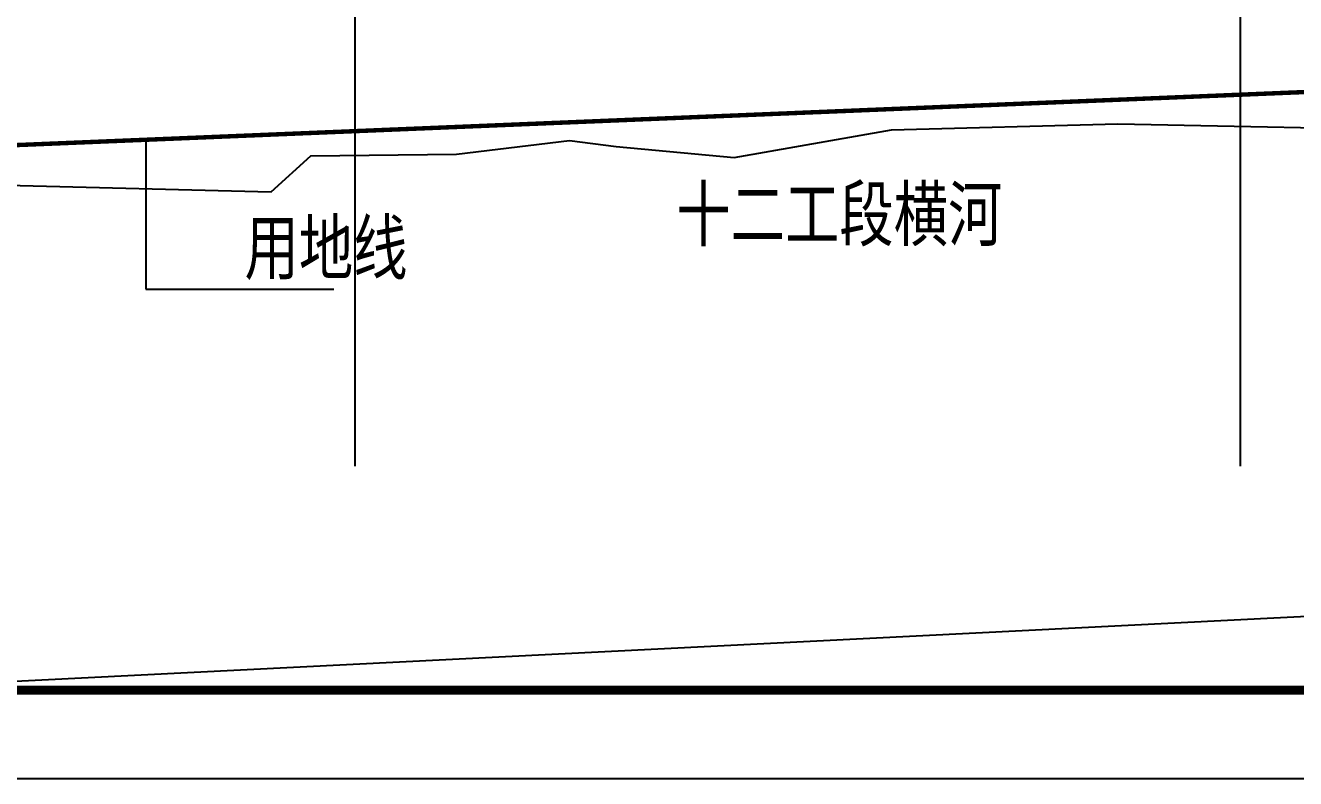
# Model space of a CAD drawing. Extents: x -170 to 1091, y -90 to 504.
# Drawn here: x 162.7 to 306.2, y -89.9 to -4.8 of the extents above; entities that cross this region are included whole.
import ezdxf

# ---------------------------------------------------------------- set-up
doc = ezdxf.new("R2010")
doc.units = 0
doc.header["$LTSCALE"] = 1000
doc.linetypes.add('DOTE', pattern=[2.42, 2, -0.2, 0.02, -0.2])
for name, color, linetype in [('DIM_LEAD', 3, 'CONTINUOUS'), ('DOTE', 1, 'DOTE'), ('PUB_TEXT', 7, 'CONTINUOUS'), ('PUB_TITLE', 4, 'CONTINUOUS'), ('地形', 8, 'CONTINUOUS'), ('方格网', 6, 'CONTINUOUS'), ('道路HK', 1, 'CONTINUOUS')]:
    doc.layers.add(name, color=color, linetype=linetype)
doc.styles.get("Standard").update_dxf_attribs({"font": '', "width": 0.75})
doc.styles.get('STANDARD').set_extended_font_data('SimSun')

msp = doc.modelspace()

# ---------------------------------------------------------------- linework, layer by layer
at = {"layer": 'DIM_LEAD', "linetype": 'Continuous'}
for p, q in [((176.34892, -17.7726), (176.34892, -34.63073)), ((176.34892, -34.63073), (197.56339, -34.63073))]:
    msp.add_line(p, q, dxfattribs=at)
at = {"layer": 'DOTE', "linetype": 'DOTE', "ltscale": 0.01, "const_width": 0.5, "flags": 128}
msp.add_lwpolyline([(26.19028, 286.22262), (23.56821, 434.44816), (400.99488, 434.45822), (411.28068, -8.0828), (-14.91554, -25.63548), (-15.93853, 284.5683)], close=True, dxfattribs=at)
at = {"layer": 'PUB_TITLE', "linetype": 'Continuous'}
msp.add_lwpolyline([(-170.07823, -89.93522), (1090.92177, -89.93522), (1090.92177, 504.06478), (-170.07823, 504.06478)], close=True, dxfattribs=at)
at = {"layer": 'PUB_TITLE', "linetype": 'Continuous', "const_width": 1}
msp.add_lwpolyline([(-145.07823, -79.93522), (1080.92177, -79.93522), (1080.92177, 494.06478), (-145.07823, 494.06478)], close=True, dxfattribs=at)
at = {"layer": '地形', "flags": 128}
for points in [[(45.7493, -25.19937), (66.64486, -23.12888), (77.71007, -21.02575), (90.53068, -24.23635), (104.3765, -25.70099), (114.2909, -24.29094), (131.17503, -22.4271), (160.64302, -22.89371), (190.51934, -23.64387), (194.98084, -19.59306), (211.44283, -19.37423), (224.21025, -17.85194), (229.45498, -18.50955), (242.79512, -19.76898), (260.5848, -16.62373), (286.15217, -15.95538), (323.69018, -16.70943)], [(690.92177, -54.24754), (677.85081, -54.49884), (622.86163, -56.12248), (573.26331, -59.67231), (522.46662, -65.17319), (513.78619, -61.02836), (507.8365, -51.94238), (503.63718, -61.87631), (500.90639, -66.81745), (489.54684, -66.35266), (473.24172, -63.15907), (437.64276, -68.01857), (399.67427, -68.99146), (380.63843, -70.73902), (356.50227, -73.5411), (354.13269, -69.65449), (339.03816, -67.77365), (322.4751, -70.8856), (128.63962, -80.63958), (-0.67003, -89.24406), (-29.70009, -88.05625)], [(690.92177, -54.24754), (677.85081, -54.49884), (622.86163, -56.12248), (573.26331, -59.67231), (522.46662, -65.17319), (513.78619, -61.02836), (507.8365, -51.94238), (503.63718, -61.87631), (500.90639, -66.81745), (489.54684, -66.35266), (473.24172, -63.15907), (437.64276, -68.01857), (399.67427, -68.99146), (380.63843, -70.73902), (356.50227, -73.5411), (354.13269, -69.65449), (339.03816, -67.77365), (322.4751, -70.8856), (128.63962, -80.63958), (-0.67003, -89.24406), (-29.70009, -88.05625)]]:
    msp.add_lwpolyline(points, dxfattribs=at)
at = {"layer": '方格网', "color": 6, "linetype": 'Continuous'}
for p, q in [((200, -54.65023), (200, 494.06478)), ((300, -54.65023), (300, 494.06478))]:
    msp.add_line(p, q, dxfattribs=at)
at = {"layer": '道路HK', "color": 0, "linetype": 'Continuous', "flags": 128}
msp.add_lwpolyline([(-14.50194, -25.63538), (411.28047, -8.09376)], dxfattribs=at)

# ---------------------------------------------------------------- texts
at = {"layer": 'PUB_TEXT', "linetype": 'Continuous', "width": 0.75}
for s, p in [('十二工段横河', (236.26734, -29.12964)), ('用地线', (187.49196, -32.91473))]:
    msp.add_text(s, height=6, dxfattribs=at).set_placement(p)

doc.saveas('drawing.dxf')
